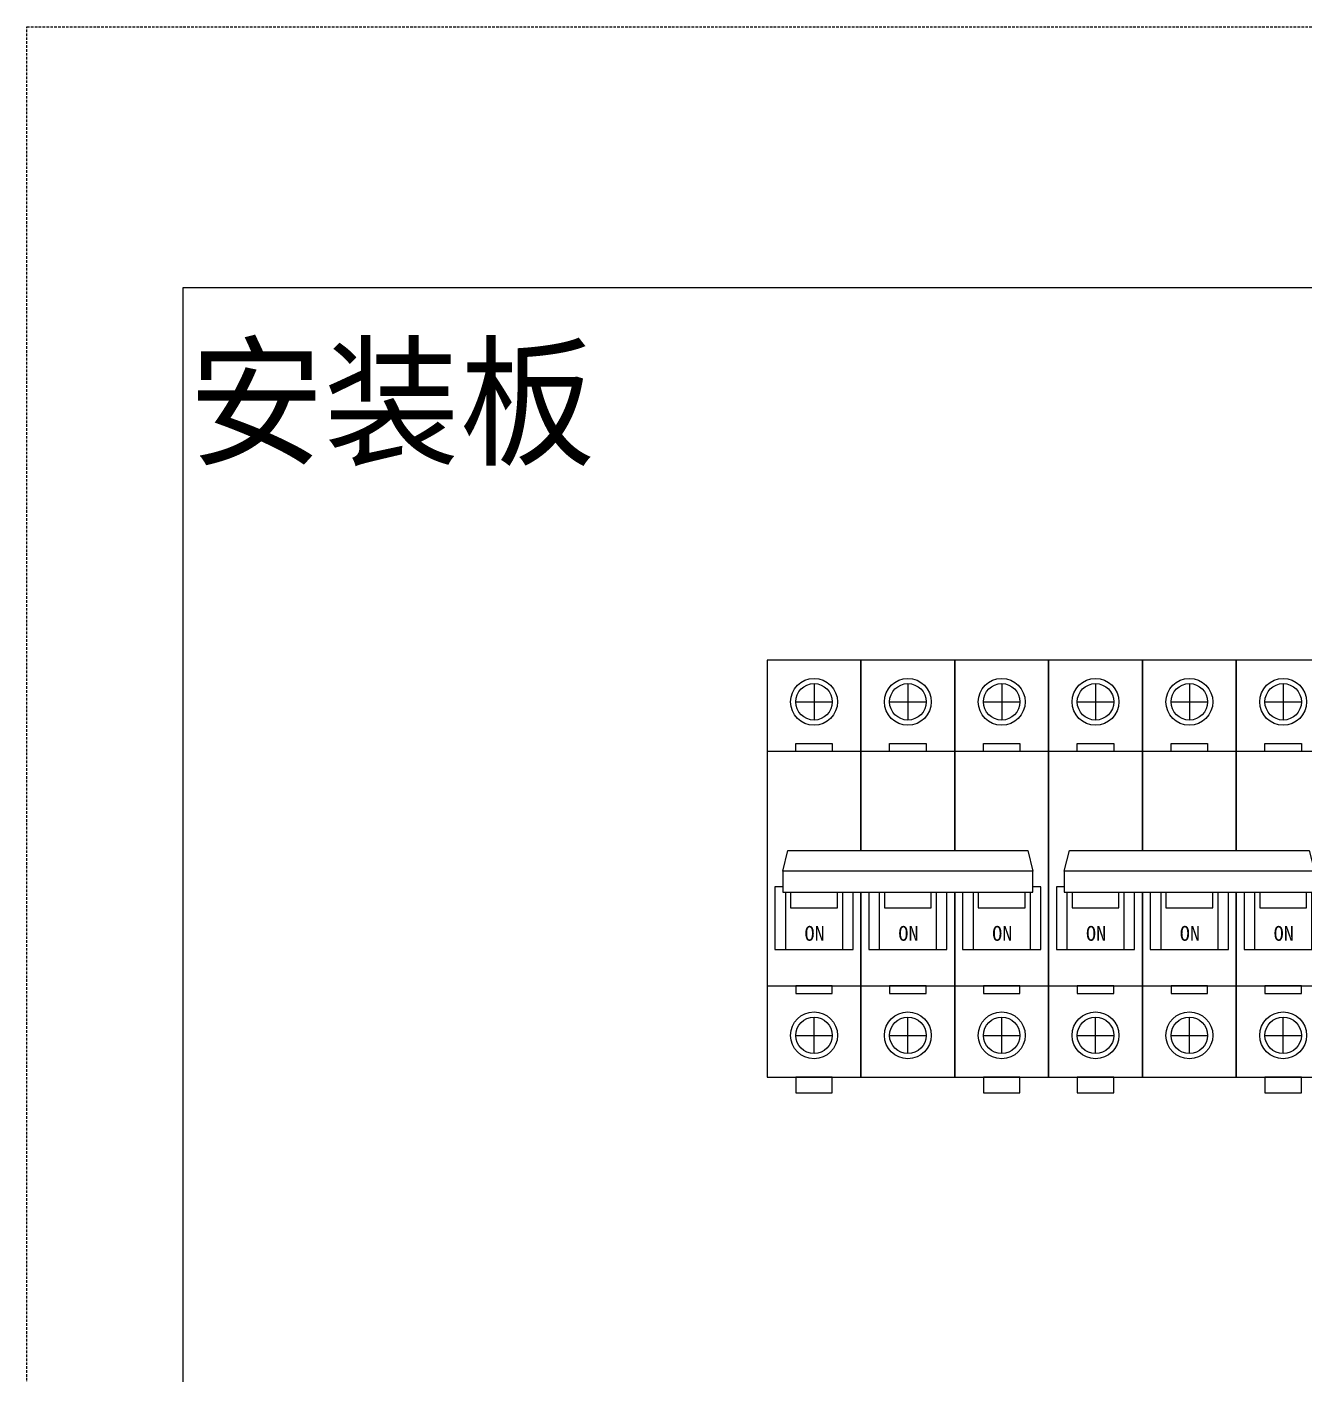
# Model space of a CAD drawing. Extents: x 253972 to 254472, y 334424 to 335424.
# Drawn here: x 253971.8 to 254216.8, y 335165.9 to 335424.4 of the extents above; entities that cross this region are included whole.
import ezdxf
from ezdxf.enums import TextEntityAlignment as Align

# ---------------------------------------------------------------- set-up
doc = ezdxf.new("R2010")
doc.units = 0
doc.header["$MEASUREMENT"] = 0
doc.linetypes.add('DASHED', pattern=[0.75, 0.5, -0.25])
doc.layers.add('布置图', color=30, linetype='Continuous')
doc.layers.add('细线', color=7, linetype='Continuous', lineweight=0)
doc.styles.add('正常', font='')
doc.styles.get('正常').set_extended_font_data('FangSong_GB2312')

# ---------------------------------------------------------------- blocks, each defined once
blk = doc.blocks.new('Manufacturer光辉PartName微型断路器Series3PShellFrameLimitingCurrentRemarkPartTypeMinCurrent1MaxCurrent63Poles3PMinPower0MaxPower0LibType2DelFlgfalseUpdateDate')
at = {"layer": '细线'}
for p, q in [((-18, 35.5), (-18, 28.5)), ((0, 35.5), (0, 28.5)), ((18, 35.5), (18, 28.5)), ((-21.5, 32), (-14.5, 32)), ((-3.5, 32), (3.5, 32)), ((14.5, 32), (21.5, 32)), ((-18, -35.5), (-18, -28.5)), ((0, -35.5), (0, -28.5)), ((18, -35.5), (18, -28.5)), ((-21.5, -32), (-14.5, -32)), ((-3.5, -32), (3.5, -32)), ((14.5, -32), (21.5, -32))]:
    blk.add_line(p, q, dxfattribs=at)
for points in [[(-9, 3.5), (-9, 40), (-27, 40), (-27, -40), (-9, -40), (-9, -4.5)], [(9, 3.5), (9, 40), (-9, 40), (-9, 3.5)], [(9, -4.5), (9, -40), (27, -40), (27, 40), (9, 40), (9, 3.5)], [(-9, 3.5), (-9, 22.5), (-27, 22.5), (-27, -22.5), (-9, -22.5), (-9, -4.5)], [(9, 3.5), (9, 22.5), (-9, 22.5), (-9, 3.5)], [(9, -4.5), (9, -22.5), (27, -22.5), (27, 22.5), (9, 22.5), (9, 3.5)], [(-24, -3.5), (-25.5, -3.5), (-25.5, -15.5), (-10.5, -15.5), (-10.5, -4.5)], [(-23.5, -4.5), (-23.5, -15.5), (-12.5, -15.5), (-12.5, -4.5)], [(-22.5, -4.5), (-22.5, -7.5), (-13.5, -7.5), (-13.5, -4.5)], [(-9, -4.5), (-9, -40), (9, -40), (9, -4.5)], [(-9, -4.5), (-9, -22.5), (9, -22.5), (9, -4.5)], [(-7.5, -4.5), (-7.5, -15.5), (7.5, -15.5), (7.5, -4.5)], [(-5.5, -4.5), (-5.5, -15.5), (5.5, -15.5), (5.5, -4.5)], [(-4.5, -4.5), (-4.5, -7.5), (4.5, -7.5), (4.5, -4.5)], [(10.5, -4.5), (10.5, -15.5), (25.5, -15.5), (25.5, -3.5), (24, -3.5)], [(12.5, -4.5), (12.5, -15.5), (23.5, -15.5), (23.5, -4.5)], [(13.5, -4.5), (13.5, -7.5), (22.5, -7.5), (22.5, -4.5)]]:
    blk.add_lwpolyline(points, dxfattribs=at)
for points in [[(-21.5, 24), (-14.5, 24), (-14.5, 22.5), (-21.5, 22.5)], [(-3.5, 24), (3.5, 24), (3.5, 22.5), (-3.5, 22.5)], [(14.5, 24), (21.5, 24), (21.5, 22.5), (14.5, 22.5)], [(24, -0.5), (-24, -0.5), (-23, 3.5), (23, 3.5)], [(-24, -4.5), (24, -4.5), (24, -0.5), (-24, -0.5)], [(-21.5, -24), (-14.5, -24), (-14.5, -22.5), (-21.5, -22.5)], [(-3.5, -24), (3.5, -24), (3.5, -22.5), (-3.5, -22.5)], [(14.5, -24), (21.5, -24), (21.5, -22.5), (14.5, -22.5)], [(-21.5, -43), (-14.5, -43), (-14.5, -40), (-21.5, -40)], [(14.5, -43), (21.5, -43), (21.5, -40), (14.5, -40)]]:
    blk.add_lwpolyline(points, close=True, dxfattribs=at)
for centre, radius in [((-18, 32), 4.5), ((0, 32), 4.5), ((18, 32), 4.5), ((-18, 32), 3.5), ((0, 32), 3.5), ((18, 32), 3.5), ((-18, -32), 4.5), ((0, -32), 4.5), ((18, -32), 4.5), ((-18, -32), 3.5), ((0, -32), 3.5), ((18, -32), 3.5)]:
    blk.add_circle(centre, radius, dxfattribs=at)
at = {"layer": '细线', "color": 2, "lineweight": 15, "style": '正常'}
for p in [(-19.83, -13.86), (-1.83, -13.86), (16.17, -13.86)]:
    blk.add_text('ON', height=2.851, dxfattribs=at).set_placement(p)

msp = doc.modelspace()

# ---------------------------------------------------------------- linework, layer by layer
at = {"color": 2}
msp.add_lwpolyline([(254001.79, 335374.38), (254441.79, 335374.38), (254441.79, 334474.38), (254001.79, 334474.38)], close=True, dxfattribs=at)
at = {"layer": '布置图', "linetype": 'DASHED'}
msp.add_lwpolyline([(253971.79, 335424.38), (254471.79, 335424.38), (254471.79, 334424.38), (253971.79, 334424.38)], close=True, dxfattribs=at)

# ---------------------------------------------------------------- block references
for p in [(254140.79, 335262.88), (254194.79, 335262.88)]:
    msp.add_blockref('Manufacturer光辉PartName微型断路器Series3PShellFrameLimitingCurrentRemarkPartTypeMinCurrent1MaxCurrent63Poles3PMinPower0MaxPower0LibType2DelFlgfalseUpdateDate', p)

# ---------------------------------------------------------------- texts
at = {"color": 0}
msp.add_text('安装板', height=20, dxfattribs=at).set_placement((254002.79, 335352.38), align=Align.MIDDLE_LEFT)

doc.saveas('drawing.dxf')
